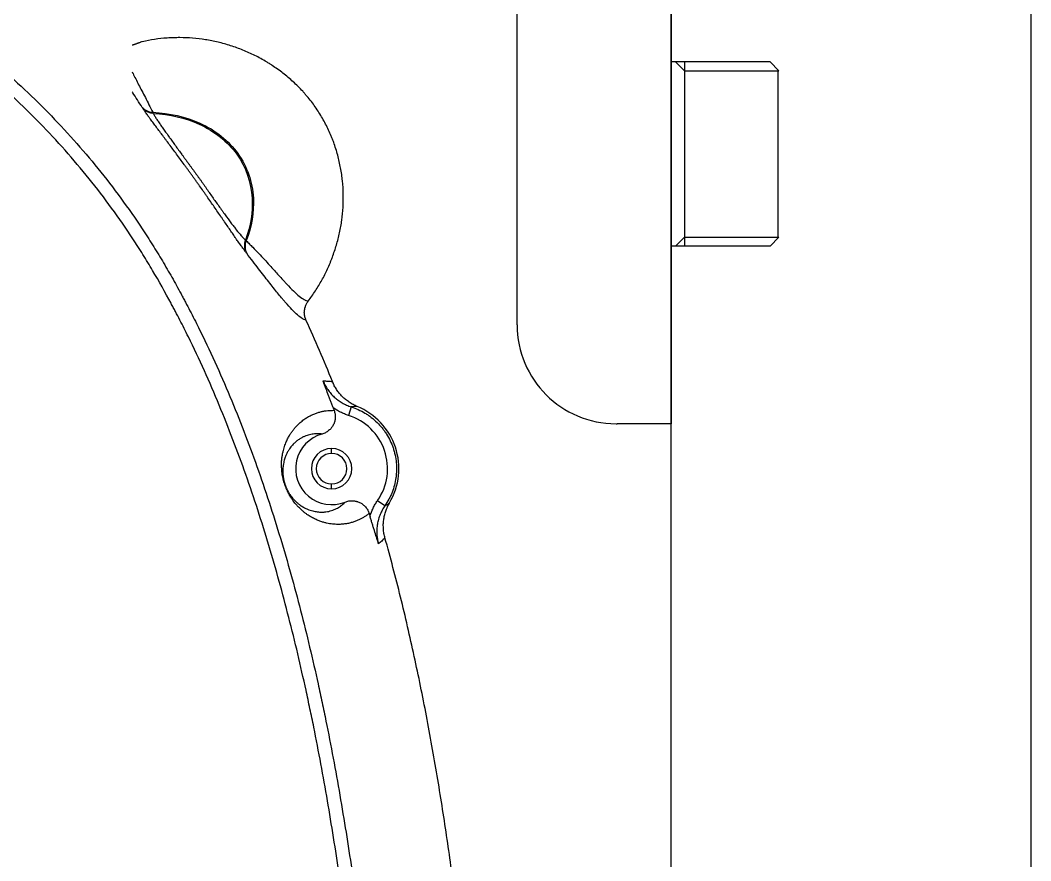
# Model space of a CAD drawing. Header units: millimetres. Extents: x -33000 to 294000, y 0 to 42408.
# Drawn here: x 106282.6 to 106395, y 14785.3 to 14878.8 of the extents above; entities that cross this region are included whole.
import ezdxf

# ---------------------------------------------------------------- set-up
doc = ezdxf.new("R2010")
doc.units = ezdxf.units.MM
doc.header["$LTSCALE"] = 50
doc.linetypes.add('DASHDOT', pattern=[22, 20, -1, 0, -1])
doc.layers.add('arch', color=8, linetype='Continuous')

msp = doc.modelspace()

# ---------------------------------------------------------------- linework, layer by layer
at = {"layer": 'arch'}
for p, q in [((106395, 18103.96), (106395, 10413.96)), ((106395, 17323.96), (106395, 10633.96)), ((106355, 14313.96), (106355, 15773.96))]:
    msp.add_line(p, q, dxfattribs=at)
at = {"layer": 'arch', "linetype": 'DASHDOT'}
for p, q in [((106355, 14893.96), (106355, 14833.96)), ((106337.88, 14844.96), (106337.88, 14882.96)), ((106366, 14874.21), (106355, 14874.21)), ((106355, 14854.32), (106355, 14873.59)), ((106355.5, 14874.21), (106356.5, 14873.21)), ((106356.5, 14874.21), (106356.5, 14853.71)), ((106366, 14874.21), (106367, 14873.21)), ((106356.5, 14873.21), (106367, 14873.21)), ((106366.88, 14873.21), (106366.88, 14854.71)), ((106356.5, 14854.71), (106355.5, 14853.71)), ((106356.5, 14854.71), (106367, 14854.71)), ((106367, 14854.71), (106366, 14853.71)), ((106366, 14853.71), (106355, 14853.71)), ((106355, 14833.96), (106349, 14833.96))]:
    msp.add_line(p, q, dxfattribs=at)
at = {"layer": 'arch', "linetype": 'Continuous'}
for p, q in [((106319.43, 14835.84), (106319.13, 14834.88)), ((106317.25, 14830.66), (106317.25, 14831.21)), ((106317.25, 14826.71), (106317.25, 14827.26)), ((106323.17, 14824.83), (106322.35, 14825.4))]:
    msp.add_line(p, q, dxfattribs=at)
at = {"layer": 'arch', "linetype": 'DASHDOT'}
for centre, start in [((106348.88, 14844.96), 180), ((106349, 14844.96), 269.3526)]:
    msp.add_arc(centre, 11, start, 270, dxfattribs=at)
at = {"layer": 'arch', "linetype": 'Continuous'}
for radius, start, end in [(7.48, 329.4671, 67.6557), (6.22, 325.1535, 72.4383), (4, 105.438, 292.0905), (2.25, 90, 270), (2.25, 270, 90), (1.7, 90, 270), (1.7, 270, 90)]:
    msp.add_arc((106317.25, 14828.96), radius, start, end, dxfattribs=at)
for centre, major_axis, ratio, start_param, end_param in [((106297.69, 14870.45), (-1.68, -1.09), 0.894464, 0.171508, 0.874223), ((106297.78, 14870.31), (-1.66, -1.11), 0.873243, 0.157442, 0.851187), ((106309.46, 14854.02), (1.59, 1.21), 0.870637, 2.216695, 2.993954), ((106309.54, 14853.91), (1.59, 1.21), 0.873482, 2.204426, 2.992704)]:
    msp.add_ellipse(centre, major_axis=major_axis, ratio=ratio, start_param=start_param, end_param=end_param, dxfattribs=at)
for points, knots in [([(106190.05, 14905.43), (106192.85, 14905.21), (106195.63, 14904.95), (106201.18, 14904.34), (106203.95, 14903.98), (106209.45, 14903.18), (106212.19, 14902.73), (106217.65, 14901.72), (106220.37, 14901.17), (106225.78, 14899.94), (106228.47, 14899.26), (106233.83, 14897.79), (106236.49, 14896.99), (106240.46, 14895.68), (106241.78, 14895.22), (106244.41, 14894.28), (106245.73, 14893.78), (106247.69, 14893.01), (106248.66, 14892.62), (106249.64, 14892.22), (106250.13, 14892.01), (106250.29, 14891.94), (106250.61, 14891.81), (106252.07, 14891.19), (106253.52, 14890.54), (106256.06, 14889.36), (106258.58, 14888.13), (106262.28, 14886.17), (106264.7, 14884.78), (106267.1, 14883.34), (106268.28, 14882.6), (106270.62, 14881.08), (106271.77, 14880.29), (106274.05, 14878.66), (106275.18, 14877.83), (106276.84, 14876.53), (106277.67, 14875.88), (106278.62, 14875.09), (106279.03, 14874.75), (106279.3, 14874.52), (106279.43, 14874.41), (106280.64, 14873.38), (106281.69, 14872.45), (106283.75, 14870.54), (106284.75, 14869.56), (106286.7, 14867.57), (106287.65, 14866.55), (106289.5, 14864.48), (106290.39, 14863.42), (106292.14, 14861.26), (106292.99, 14860.16), (106294.63, 14857.92), (106295.43, 14856.78), (106296.58, 14855.04), (106296.96, 14854.45), (106297.7, 14853.27), (106298.07, 14852.67), (106298.78, 14851.47), (106299.14, 14850.86), (106299.83, 14849.64), (106300.17, 14849.02), (106300.59, 14848.24), (106300.67, 14848.09), (106300.84, 14847.78), (106300.92, 14847.62), (106301.17, 14847.15), (106301.66, 14846.22), (106302.14, 14845.28), (106303.08, 14843.39), (106303.68, 14842.12), (106304.84, 14839.57), (106305.4, 14838.29), (106307.02, 14834.42), (106308.01, 14831.82), (106309.88, 14826.57), (106310.74, 14823.92), (106312.36, 14818.58), (106313.1, 14815.89), (106314.5, 14810.48), (106315.14, 14807.76), (106315.9, 14804.33), (106316.12, 14803.3), (106316.33, 14802.27), (106316.48, 14801.59), (106316.55, 14801.24), (106316.89, 14799.52), (106317.16, 14798.15), (106317.94, 14794.02), (106318.41, 14791.27), (106319.29, 14785.76), (106319.7, 14783), (106320.82, 14774.74), (106321.44, 14769.22), (106322.24, 14760.95), (106322.48, 14758.19), (106322.91, 14752.67), (106323.1, 14749.91), (106323.61, 14741.63), (106324.09, 14730.59), (106324.23, 14719.53), (106324.23, 14708.48), (106324.16, 14702.95), (106323.85, 14691.88), (106323.61, 14686.35), (106323.11, 14678.04), (106322.92, 14675.28), (106322.48, 14669.74), (106322.24, 14666.97), (106321.71, 14661.43), (106321.42, 14658.66), (106320.94, 14654.5), (106320.77, 14653.11), (106320.43, 14650.34), (106320.25, 14648.95), (106319.3, 14642.02), (106318.43, 14636.51), (106316.88, 14628.28), (106316.33, 14625.55), (106315.13, 14620.11), (106314.49, 14617.4), (106313.1, 14612), (106312.35, 14609.31), (106310.73, 14603.96), (106309.86, 14601.3), (106308.81, 14598.33), (106308.69, 14598), (106308.45, 14597.34), (106308.33, 14597.01), (106307.97, 14596.02), (106307.22, 14594.06), (106306.44, 14592.11), (106304.82, 14588.25), (106303.67, 14585.71), (106302.12, 14582.6), (106301.81, 14581.98), (106301.17, 14580.74), (106300.84, 14580.13), (106299.85, 14578.29), (106299.16, 14577.08), (106298.09, 14575.29), (106297.73, 14574.69), (106296.99, 14573.51), (106296.61, 14572.92), (106295.46, 14571.18), (106294.66, 14570.02), (106293.41, 14568.32), (106292.99, 14567.76), (106292.45, 14567.06), (106292.34, 14566.92), (106292.13, 14566.64), (106291.8, 14566.23), (106290.59, 14564.72), (106289.45, 14563.38), (106287.59, 14561.3), (106286.64, 14560.28), (106284.7, 14558.3), (106283.7, 14557.33), (106281.67, 14555.44), (106280.63, 14554.52), (106278.52, 14552.73), (106277.45, 14551.85), (106275.26, 14550.14), (106274.14, 14549.31), (106271.87, 14547.69), (106270.72, 14546.91), (106268.97, 14545.75), (106268.08, 14545.19), (106267.04, 14544.54), (106266.59, 14544.26), (106266.29, 14544.08), (106266.14, 14543.99), (106264.78, 14543.17), (106263.56, 14542.47), (106261.11, 14541.12), (106258.64, 14539.81), (106256.14, 14538.59), (106252.36, 14536.83), (106249.81, 14535.74), (106244.65, 14533.7), (106242.04, 14532.76), (106236.76, 14531.01), (106234.1, 14530.2), (106230.07, 14529.08), (106228.72, 14528.73), (106226.68, 14528.21), (106226, 14528.05), (106224.98, 14527.8), (106224.64, 14527.72), (106223.96, 14527.56), (106222.25, 14527.16), (106220.54, 14526.79), (106218.48, 14526.37), (106217.79, 14526.23), (106216.42, 14525.96), (106215.73, 14525.83), (106212.29, 14525.19), (106209.52, 14524.74), (106203.99, 14523.93), (106201.21, 14523.58), (106197.03, 14523.12), (106195.64, 14522.97), (106192.85, 14522.71), (106191.45, 14522.59), (106190.06, 14522.49)], [0, 0, 0, 0, 0.015625, 0.015625, 0.03125, 0.03125, 0.046875, 0.046875, 0.0625, 0.0625, 0.078125, 0.078125, 0.09375, 0.09375, 0.101562, 0.101562, 0.109375, 0.109375, 0.113281, 0.115234, 0.115234, 0.116211, 0.116211, 0.117187, 0.125, 0.125, 0.132812, 0.140625, 0.148437, 0.148437, 0.15625, 0.15625, 0.164062, 0.164062, 0.171875, 0.171875, 0.175781, 0.177734, 0.178711, 0.178711, 0.179687, 0.179687, 0.1875, 0.1875, 0.195312, 0.195312, 0.203125, 0.203125, 0.210937, 0.210937, 0.21875, 0.21875, 0.226562, 0.226562, 0.230469, 0.230469, 0.234375, 0.234375, 0.238281, 0.238281, 0.242187, 0.242187, 0.243164, 0.243164, 0.244141, 0.244141, 0.246094, 0.25, 0.25, 0.257812, 0.257812, 0.265625, 0.265625, 0.28125, 0.28125, 0.296875, 0.296875, 0.3125, 0.3125, 0.328125, 0.328125, 0.332031, 0.333984, 0.333984, 0.335937, 0.335937, 0.34375, 0.34375, 0.359375, 0.359375, 0.375, 0.375, 0.40625, 0.40625, 0.421875, 0.421875, 0.4375, 0.4375, 0.46875, 0.5, 0.5, 0.53125, 0.53125, 0.5625, 0.5625, 0.578125, 0.578125, 0.59375, 0.59375, 0.609375, 0.609375, 0.617187, 0.617187, 0.625, 0.625, 0.65625, 0.65625, 0.671875, 0.671875, 0.6875, 0.6875, 0.703125, 0.703125, 0.71875, 0.71875, 0.720703, 0.720703, 0.722656, 0.722656, 0.726562, 0.734375, 0.734375, 0.75, 0.75, 0.753906, 0.753906, 0.757812, 0.757812, 0.765625, 0.765625, 0.769531, 0.769531, 0.773437, 0.773437, 0.78125, 0.78125, 0.785156, 0.785156, 0.786133, 0.786133, 0.787109, 0.789062, 0.796875, 0.796875, 0.804687, 0.804687, 0.8125, 0.8125, 0.820312, 0.820312, 0.828125, 0.828125, 0.835937, 0.835937, 0.84375, 0.84375, 0.847656, 0.849609, 0.850586, 0.850586, 0.851562, 0.851562, 0.859375, 0.859375, 0.867187, 0.875, 0.875, 0.890625, 0.890625, 0.90625, 0.90625, 0.921875, 0.921875, 0.929687, 0.929687, 0.933594, 0.933594, 0.935547, 0.935547, 0.9375, 0.945312, 0.945312, 0.949219, 0.949219, 0.953125, 0.953125, 0.96875, 0.96875, 0.984375, 0.984375, 0.992187, 0.992187, 1, 1, 1, 1]), ([(106189.94, 14523.98), (106192.71, 14524.19), (106195.48, 14524.45), (106200.99, 14525.06), (106203.74, 14525.41), (106209.22, 14526.21), (106211.95, 14526.66), (106217.39, 14527.66), (106220.1, 14528.21), (106225.5, 14529.44), (106228.19, 14530.12), (106232.21, 14531.23), (106233.54, 14531.61), (106235.21, 14532.12), (106235.54, 14532.22), (106236.21, 14532.42), (106237.2, 14532.74), (106238.19, 14533.06), (106241.49, 14534.15), (106244.1, 14535.09), (106249.26, 14537.12), (106251.8, 14538.21), (106255.56, 14539.97), (106258.05, 14541.18), (106260.51, 14542.48), (106262.94, 14543.83), (106264.14, 14544.53), (106265.49, 14545.34), (106265.64, 14545.43), (106265.94, 14545.61), (106266.38, 14545.88), (106267.42, 14546.53), (106268.29, 14547.09), (106270.03, 14548.23), (106271.17, 14549.02), (106273.42, 14550.63), (106274.52, 14551.45), (106276.69, 14553.15), (106277.76, 14554.02), (106279.85, 14555.8), (106280.87, 14556.72), (106282.88, 14558.6), (106283.86, 14559.56), (106285.79, 14561.53), (106286.73, 14562.55), (106288.57, 14564.62), (106289.46, 14565.68), (106290.56, 14567.04), (106290.77, 14567.31), (106291.1, 14567.73), (106291.2, 14567.87), (106291.42, 14568.14), (106291.95, 14568.84), (106292.47, 14569.53), (106293.7, 14571.23), (106294.49, 14572.37), (106296, 14574.69), (106296.73, 14575.86), (106298.13, 14578.24), (106298.8, 14579.45), (106300.11, 14581.88), (106300.74, 14583.1), (106302.56, 14586.82), (106303.7, 14589.34), (106305.29, 14593.17), (106306.06, 14595.11), (106306.79, 14597.06), (106307.09, 14597.88), (106307.15, 14598.04), (106307.27, 14598.37), (106307.44, 14598.86), (106307.62, 14599.35), (106308.65, 14602.3), (106309.51, 14604.94), (106311.1, 14610.24), (106311.83, 14612.91), (106313.2, 14618.27), (106313.83, 14620.96), (106315.01, 14626.36), (106315.55, 14629.07), (106316.56, 14634.5), (106317.27, 14638.59), (106318, 14643.39), (106318.34, 14645.79), (106318.49, 14646.82), (106318.58, 14647.51), (106318.63, 14647.85), (106319.04, 14650.94), (106319.72, 14656.44), (106320.3, 14661.93), (106320.82, 14667.43), (106321.06, 14670.17), (106321.48, 14675.67), (106321.67, 14678.41), (106322.17, 14686.64), (106322.4, 14692.13), (106322.71, 14703.1), (106322.78, 14708.58), (106322.78, 14719.54), (106322.71, 14725.02), (106322.4, 14735.98), (106322.16, 14741.46), (106321.66, 14749.67), (106321.47, 14752.4), (106321.05, 14757.87), (106320.81, 14760.61), (106320.02, 14768.81), (106319.41, 14774.28), (106318.3, 14782.48), (106317.9, 14785.21), (106317.03, 14790.67), (106316.57, 14793.4), (106315.8, 14797.49), (106315.54, 14798.86), (106315.2, 14800.56), (106315.13, 14800.9), (106314.99, 14801.58), (106314.77, 14802.61), (106313.97, 14806.35), (106313.18, 14809.72), (106311.8, 14815.09), (106311.07, 14817.76), (106309.48, 14823.06), (106308.63, 14825.69), (106306.79, 14830.9), (106305.81, 14833.48), (106304.22, 14837.32), (106303.12, 14839.86), (106301.93, 14842.38), (106301.01, 14844.25), (106300.54, 14845.19), (106299.97, 14846.27), (106299.73, 14846.74), (106299.56, 14847.05), (106299.48, 14847.2), (106298.74, 14848.59), (106298.05, 14849.8), (106296.99, 14851.6), (106296.63, 14852.19), (106295.9, 14853.37), (106295.52, 14853.95), (106294.39, 14855.69), (106293.6, 14856.82), (106291.98, 14859.05), (106291.14, 14860.14), (106289.42, 14862.29), (106288.53, 14863.34), (106286.7, 14865.4), (106285.76, 14866.41), (106283.83, 14868.39), (106282.84, 14869.35), (106280.81, 14871.25), (106279.77, 14872.18), (106278.57, 14873.2), (106278.43, 14873.31), (106278.17, 14873.54), (106278.03, 14873.65), (106277.63, 14873.99), (106276.82, 14874.65), (106276, 14875.31), (106274.35, 14876.59), (106273.23, 14877.42), (106270.97, 14879.03), (106269.83, 14879.81), (106267.51, 14881.33), (106266.34, 14882.06), (106263.96, 14883.49), (106261.57, 14884.87), (106257.89, 14886.81), (106255.39, 14888.02), (106252.87, 14889.2), (106251.6, 14889.76), (106250.15, 14890.38), (106249.99, 14890.45), (106249.67, 14890.58), (106249.51, 14890.65), (106249.02, 14890.85), (106248.06, 14891.25), (106247.09, 14891.64), (106245.14, 14892.41), (106243.84, 14892.89), (106241.23, 14893.83), (106239.93, 14894.28), (106235.99, 14895.58), (106233.35, 14896.37), (106228.03, 14897.83), (106225.37, 14898.5), (106220, 14899.72), (106217.3, 14900.27), (106211.89, 14901.26), (106209.17, 14901.71), (106203.71, 14902.5), (106200.97, 14902.85), (106195.47, 14903.46), (106192.71, 14903.72), (106189.94, 14903.93)], [0, 0, 0, 0, 0.015625, 0.015625, 0.03125, 0.03125, 0.046875, 0.046875, 0.0625, 0.0625, 0.078125, 0.078125, 0.085938, 0.085938, 0.087891, 0.087891, 0.089844, 0.09375, 0.09375, 0.109375, 0.109375, 0.125, 0.125, 0.132812, 0.140625, 0.140625, 0.148437, 0.148437, 0.149414, 0.149414, 0.150391, 0.152344, 0.15625, 0.15625, 0.164062, 0.164062, 0.171875, 0.171875, 0.179687, 0.179687, 0.1875, 0.1875, 0.195312, 0.195312, 0.203125, 0.203125, 0.210938, 0.210938, 0.212891, 0.212891, 0.213867, 0.213867, 0.214844, 0.21875, 0.21875, 0.226563, 0.226563, 0.234375, 0.234375, 0.242188, 0.242188, 0.25, 0.25, 0.265625, 0.265625, 0.273438, 0.277344, 0.277344, 0.27832, 0.27832, 0.279297, 0.28125, 0.28125, 0.296875, 0.296875, 0.3125, 0.3125, 0.328125, 0.328125, 0.34375, 0.34375, 0.359375, 0.367188, 0.371094, 0.373047, 0.373047, 0.375, 0.375, 0.390625, 0.40625, 0.40625, 0.421875, 0.421875, 0.4375, 0.4375, 0.46875, 0.46875, 0.5, 0.5, 0.53125, 0.53125, 0.5625, 0.5625, 0.578125, 0.578125, 0.59375, 0.59375, 0.625, 0.625, 0.640625, 0.640625, 0.65625, 0.65625, 0.664063, 0.664063, 0.666016, 0.666016, 0.667969, 0.671875, 0.6875, 0.6875, 0.703125, 0.703125, 0.71875, 0.71875, 0.734375, 0.734375, 0.742188, 0.75, 0.75, 0.753906, 0.755859, 0.756836, 0.756836, 0.757813, 0.757813, 0.765625, 0.765625, 0.769531, 0.769531, 0.773438, 0.773438, 0.78125, 0.78125, 0.789063, 0.789063, 0.796875, 0.796875, 0.804688, 0.804688, 0.8125, 0.8125, 0.820313, 0.820313, 0.821289, 0.821289, 0.822266, 0.822266, 0.824219, 0.828125, 0.828125, 0.835938, 0.835938, 0.84375, 0.84375, 0.851563, 0.851563, 0.859375, 0.867188, 0.875, 0.875, 0.882813, 0.882813, 0.883789, 0.883789, 0.884766, 0.884766, 0.886719, 0.890625, 0.890625, 0.898438, 0.898438, 0.90625, 0.90625, 0.921875, 0.921875, 0.9375, 0.9375, 0.953125, 0.953125, 0.96875, 0.96875, 0.984375, 0.984375, 1, 1, 1, 1]), ([(106314.64, 14847.6), (106314.92, 14847.97), (106315.19, 14848.34), (106315.7, 14849.12), (106315.94, 14849.52), (106316.39, 14850.33), (106316.6, 14850.75), (106316.89, 14851.39), (106316.98, 14851.6), (106317.12, 14851.93), (106317.18, 14852.09), (106317.25, 14852.26), (106317.29, 14852.37), (106317.31, 14852.43), (106317.5, 14852.93), (106317.65, 14853.38), (106317.92, 14854.28), (106318.03, 14854.74), (106318.23, 14855.67), (106318.32, 14856.14), (106318.45, 14857.08), (106318.49, 14857.56), (106318.54, 14858.29), (106318.54, 14858.53), (106318.55, 14858.83), (106318.55, 14858.89), (106318.55, 14859.02), (106318.55, 14859.08), (106318.55, 14859.26), (106318.55, 14859.38), (106318.54, 14859.99), (106318.51, 14860.48), (106318.41, 14861.45), (106318.34, 14861.93), (106318.16, 14862.88), (106318.05, 14863.36), (106317.8, 14864.31), (106317.65, 14864.78), (106317.46, 14865.31), (106317.43, 14865.36), (106317.39, 14865.48), (106317.37, 14865.54), (106317.3, 14865.71), (106317.16, 14866.06), (106317.01, 14866.4), (106316.7, 14867.08), (106316.47, 14867.51), (106315.98, 14868.37), (106315.72, 14868.79), (106315.15, 14869.6), (106314.85, 14869.99), (106314.48, 14870.42), (106314.44, 14870.47), (106314.36, 14870.57), (106314.32, 14870.61), (106314.2, 14870.75), (106313.95, 14871.03), (106313.69, 14871.3), (106313.16, 14871.83), (106312.8, 14872.16), (106312.04, 14872.8), (106311.65, 14873.1), (106311.05, 14873.53), (106310.85, 14873.67), (106310.59, 14873.84), (106310.54, 14873.88), (106310.43, 14873.94), (106310.38, 14873.98), (106310.22, 14874.08), (106310.12, 14874.14), (106309.59, 14874.46), (106309.16, 14874.7), (106308.28, 14875.13), (106307.4, 14875.53), (106306.49, 14875.86), (106305.79, 14876.08), (106305.56, 14876.15), (106305.09, 14876.28), (106304.86, 14876.34), (106304.15, 14876.51), (106303.68, 14876.6), (106302.74, 14876.74), (106302.27, 14876.8), (106301.32, 14876.88), (106300.85, 14876.9), (106300.14, 14876.9), (106299.91, 14876.9), (106299.61, 14876.89), (106299.55, 14876.89), (106299.43, 14876.88), (106299.37, 14876.88), (106299.2, 14876.87), (106299.08, 14876.87), (106298.49, 14876.82), (106298.03, 14876.77), (106297.1, 14876.64), (106296.65, 14876.55), (106296.13, 14876.43), (106296.06, 14876.41), (106295.99, 14876.39)], [0, 0, 0, 0, 0.0321, 0.0321, 0.0642, 0.0642, 0.0963, 0.0963, 0.112351, 0.112351, 0.120376, 0.124388, 0.124388, 0.128401, 0.128401, 0.160501, 0.160501, 0.192601, 0.192601, 0.224701, 0.224701, 0.256801, 0.256801, 0.272851, 0.272851, 0.276864, 0.276864, 0.280876, 0.280876, 0.288901, 0.288901, 0.321002, 0.321002, 0.353102, 0.353102, 0.385202, 0.385202, 0.417302, 0.417302, 0.421315, 0.421315, 0.425327, 0.425327, 0.433352, 0.449402, 0.449402, 0.481502, 0.481502, 0.513602, 0.513602, 0.545703, 0.545703, 0.549715, 0.549715, 0.553728, 0.553728, 0.561753, 0.577803, 0.577803, 0.609903, 0.609903, 0.642003, 0.642003, 0.658053, 0.658053, 0.662066, 0.662066, 0.666078, 0.666078, 0.674103, 0.674103, 0.706203, 0.706203, 0.738304, 0.770404, 0.770404, 0.786454, 0.786454, 0.802504, 0.802504, 0.834604, 0.834604, 0.866704, 0.866704, 0.898804, 0.898804, 0.914854, 0.914854, 0.918867, 0.918867, 0.922879, 0.922879, 0.930904, 0.930904, 0.963005, 0.963005, 0.995105, 0.995105, 1, 1, 1, 1]), ([(106295.07, 14873.1), (106295.1, 14873.04), (106295.13, 14872.97), (106295.35, 14872.53), (106295.56, 14872.11), (106295.9, 14871.45), (106296.02, 14871.22), (106296.27, 14870.74), (106296.4, 14870.49), (106296.67, 14869.98), (106296.8, 14869.72), (106297.08, 14869.17), (106297.22, 14868.89), (106297.36, 14868.6)], [0, 0, 0, 0, 0.055973, 0.055973, 0.370649, 0.370649, 0.527986, 0.527986, 0.685324, 0.685324, 0.842662, 0.842662, 1, 1, 1, 1]), ([(106296.2, 14869.12), (106296.01, 14869.42), (106295.83, 14869.7), (106295.47, 14870.26), (106295.3, 14870.52), (106295.12, 14870.82), (106295.09, 14870.85), (106295.07, 14870.89)], [0, 0, 0, 0, 0.465441, 0.465441, 0.930882, 0.930882, 1, 1, 1, 1]), ([(106307.73, 14853.02), (106307.66, 14853.12), (106307.58, 14853.22), (106307.42, 14853.43), (106307.34, 14853.55), (106307.17, 14853.79), (106307.08, 14853.92), (106306.89, 14854.18), (106306.79, 14854.32), (106306.66, 14854.5), (106306.64, 14854.54), (106306.59, 14854.61), (106306.56, 14854.65), (106306.48, 14854.76), (106306.43, 14854.84), (106306.27, 14855.07), (106306.16, 14855.23), (106305.94, 14855.55), (106305.82, 14855.72), (106305.59, 14856.06), (106305.47, 14856.23), (106305.29, 14856.5), (106305.22, 14856.59), (106305.1, 14856.77), (106305.04, 14856.86), (106304.85, 14857.13), (106304.72, 14857.32), (106304.33, 14857.88), (106304.07, 14858.26), (106303.67, 14858.84), (106303.53, 14859.03), (106303.33, 14859.33), (106303.26, 14859.43), (106303.12, 14859.62), (106303.05, 14859.72), (106302.84, 14860.02), (106302.7, 14860.22), (106302.49, 14860.52), (106302.42, 14860.62), (106302.27, 14860.81), (106302.2, 14860.91), (106302.1, 14861.06), (106302.06, 14861.11), (106301.99, 14861.21), (106301.95, 14861.26), (106301.85, 14861.41), (106301.78, 14861.51), (106301.64, 14861.71), (106301.56, 14861.81), (106301.42, 14862), (106301.35, 14862.1), (106301.21, 14862.3), (106301.14, 14862.4), (106300.99, 14862.59), (106300.92, 14862.69), (106300.71, 14862.98), (106300.57, 14863.17), (106300.15, 14863.75), (106299.87, 14864.12), (106299.47, 14864.67), (106299.33, 14864.85), (106299.06, 14865.21), (106298.93, 14865.38), (106298.74, 14865.65), (106298.67, 14865.73), (106298.57, 14865.86), (106298.54, 14865.91), (106298.48, 14865.99), (106298.32, 14866.21), (106298.04, 14866.58), (106297.68, 14867.05), (106297.46, 14867.35), (106297.24, 14867.64), (106297.14, 14867.79), (106297.02, 14867.96), (106296.99, 14867.99), (106296.94, 14868.06), (106296.87, 14868.16), (106296.8, 14868.25), (106296.67, 14868.44), (106296.58, 14868.56), (106296.43, 14868.78), (106296.36, 14868.88), (106296.29, 14868.98)], [0, 0, 0, 0, 0.03125, 0.03125, 0.0625, 0.0625, 0.09375, 0.09375, 0.125, 0.125, 0.132812, 0.132812, 0.140625, 0.140625, 0.15625, 0.15625, 0.1875, 0.1875, 0.21875, 0.21875, 0.25, 0.25, 0.265625, 0.265625, 0.28125, 0.28125, 0.3125, 0.3125, 0.375, 0.375, 0.40625, 0.40625, 0.421875, 0.421875, 0.4375, 0.4375, 0.46875, 0.46875, 0.484375, 0.484375, 0.5, 0.5, 0.507813, 0.507813, 0.515625, 0.515625, 0.53125, 0.53125, 0.546875, 0.546875, 0.5625, 0.5625, 0.578125, 0.578125, 0.59375, 0.59375, 0.625, 0.625, 0.6875, 0.6875, 0.71875, 0.71875, 0.75, 0.75, 0.765625, 0.765625, 0.773437, 0.773437, 0.78125, 0.8125, 0.84375, 0.875, 0.875, 0.90625, 0.90625, 0.914063, 0.914063, 0.921875, 0.9375, 0.9375, 0.96875, 0.96875, 1, 1, 1, 1]), ([(106297.36, 14868.6), (106299.23, 14868.5), (106303.02, 14867.66), (106307.27, 14864.27), (106308.96, 14859.36), (106308.35, 14855.88), (106307.75, 14854.31)], [0, 0, 0, 0, 0.237241, 0.503246, 0.769252, 1, 1, 1, 1]), ([(106297.42, 14868.48), (106299.25, 14868.37), (106302.96, 14867.53), (106307.13, 14864.19), (106308.81, 14859.36), (106308.24, 14855.94), (106307.66, 14854.39)], [0, 0, 0, 0, 0.237223, 0.503233, 0.769243, 1, 1, 1, 1]), ([(106297.42, 14868.48), (106297.46, 14868.39), (106297.51, 14868.3), (106297.63, 14868.1), (106297.7, 14867.99), (106297.81, 14867.82), (106297.85, 14867.76), (106297.91, 14867.67), (106297.93, 14867.64), (106297.97, 14867.58), (106297.99, 14867.55), (106298.09, 14867.4), (106298.18, 14867.27), (106298.36, 14867), (106298.56, 14866.73), (106298.86, 14866.3), (106299.08, 14866), (106299.22, 14865.8), (106299.25, 14865.77), (106299.3, 14865.69), (106299.33, 14865.65), (106299.41, 14865.53), (106299.47, 14865.45), (106299.64, 14865.21), (106299.76, 14865.05), (106299.99, 14864.73), (106300.11, 14864.57), (106300.35, 14864.24), (106300.47, 14864.07), (106300.66, 14863.82), (106300.72, 14863.74), (106300.84, 14863.57), (106300.9, 14863.48), (106301.09, 14863.23), (106301.22, 14863.05), (106301.41, 14862.79), (106301.47, 14862.71), (106301.6, 14862.53), (106301.67, 14862.44), (106301.8, 14862.27), (106301.86, 14862.18), (106301.96, 14862.05), (106301.99, 14862.01), (106302.05, 14861.92), (106302.09, 14861.87), (106302.15, 14861.79), (106302.18, 14861.74), (106302.24, 14861.65), (106302.28, 14861.61), (106302.34, 14861.52), (106302.37, 14861.47), (106302.42, 14861.41), (106302.43, 14861.38), (106302.47, 14861.34), (106302.48, 14861.32), (106302.53, 14861.25), (106302.56, 14861.21), (106302.63, 14861.12), (106302.66, 14861.08), (106302.72, 14860.99), (106302.76, 14860.94), (106302.82, 14860.85), (106302.85, 14860.81), (106302.95, 14860.68), (106303.01, 14860.59), (106303.13, 14860.41), (106303.19, 14860.32), (106303.32, 14860.14), (106303.38, 14860.05), (106303.5, 14859.87), (106303.57, 14859.78), (106303.75, 14859.52), (106303.87, 14859.35), (106304.11, 14859), (106304.23, 14858.83), (106304.47, 14858.5), (106304.59, 14858.33), (106304.83, 14858), (106304.94, 14857.84), (106305.09, 14857.63), (106305.12, 14857.59), (106305.17, 14857.51), (106305.2, 14857.47), (106305.29, 14857.35), (106305.35, 14857.28), (106305.63, 14856.89), (106305.84, 14856.59), (106306.15, 14856.17), (106306.26, 14856.04), (106306.41, 14855.84), (106306.46, 14855.78), (106306.53, 14855.68), (106306.56, 14855.65), (106306.6, 14855.59), (106306.63, 14855.56), (106306.84, 14855.29), (106307.02, 14855.07), (106307.28, 14854.78), (106307.36, 14854.7), (106307.51, 14854.53), (106307.59, 14854.46), (106307.66, 14854.39)], [0, 0, 0, 0, 0.03125, 0.03125, 0.0625, 0.0625, 0.078125, 0.078125, 0.085938, 0.085938, 0.09375, 0.09375, 0.125, 0.125, 0.15625, 0.1875, 0.21875, 0.21875, 0.226563, 0.226563, 0.234375, 0.234375, 0.25, 0.25, 0.28125, 0.28125, 0.3125, 0.3125, 0.34375, 0.34375, 0.359375, 0.359375, 0.375, 0.375, 0.40625, 0.40625, 0.421875, 0.421875, 0.4375, 0.4375, 0.453125, 0.453125, 0.460938, 0.460938, 0.46875, 0.46875, 0.476563, 0.476563, 0.484375, 0.484375, 0.492188, 0.492188, 0.496094, 0.496094, 0.5, 0.5, 0.507813, 0.507813, 0.515625, 0.515625, 0.523438, 0.523438, 0.53125, 0.53125, 0.546875, 0.546875, 0.5625, 0.5625, 0.578125, 0.578125, 0.59375, 0.59375, 0.625, 0.625, 0.65625, 0.65625, 0.6875, 0.6875, 0.71875, 0.71875, 0.726563, 0.726563, 0.734375, 0.734375, 0.75, 0.75, 0.8125, 0.8125, 0.84375, 0.84375, 0.859375, 0.859375, 0.867188, 0.867188, 0.875, 0.875, 0.9375, 0.9375, 0.96875, 0.96875, 1, 1, 1, 1]), ([(106307.66, 14854.39), (106307.67, 14854.38), (106307.68, 14854.38), (106307.7, 14854.36), (106307.71, 14854.35), (106307.73, 14854.33), (106307.74, 14854.32), (106307.75, 14854.31)], [0, 0, 0, 0, 0.316133, 0.316133, 0.632192, 0.632192, 1, 1, 1, 1]), ([(106307.75, 14854.31), (106307.87, 14854.19), (106308, 14854.07), (106308.24, 14853.83), (106308.36, 14853.71), (106308.71, 14853.36), (106308.93, 14853.13), (106309.36, 14852.67), (106309.57, 14852.45), (106309.97, 14852.02), (106310.16, 14851.8), (106310.53, 14851.4), (106310.71, 14851.2), (106311.05, 14850.82), (106311.21, 14850.64), (106311.53, 14850.29), (106311.68, 14850.12), (106311.91, 14849.88), (106312.01, 14849.76), (106312.12, 14849.65), (106312.19, 14849.57), (106312.22, 14849.53), (106312.53, 14849.21), (106312.78, 14848.95), (106313.25, 14848.5), (106313.46, 14848.3), (106313.85, 14847.99), (106314.03, 14847.86), (106314.24, 14847.75), (106314.28, 14847.73), (106314.35, 14847.69), (106314.39, 14847.67), (106314.5, 14847.63), (106314.57, 14847.61), (106314.64, 14847.6)], [0, 0, 0, 0, 0.03125, 0.03125, 0.0625, 0.0625, 0.125, 0.125, 0.1875, 0.1875, 0.25, 0.25, 0.3125, 0.3125, 0.375, 0.375, 0.4375, 0.4375, 0.46875, 0.484375, 0.484375, 0.5, 0.5, 0.625, 0.625, 0.75, 0.75, 0.875, 0.875, 0.90625, 0.90625, 0.9375, 0.9375, 1, 1, 1, 1]), ([(106307.81, 14852.92), (106307.8, 14852.93), (106307.79, 14852.94), (106307.77, 14852.97), (106307.77, 14852.98), (106307.75, 14853), (106307.74, 14853.01), (106307.73, 14853.02)], [0, 0, 0, 0, 0.367902, 0.367902, 0.683955, 0.683955, 1, 1, 1, 1]), ([(106314.4, 14845.49), (106314.34, 14845.5), (106314.27, 14845.52), (106314.16, 14845.56), (106314.13, 14845.58), (106314.05, 14845.62), (106314.01, 14845.64), (106313.82, 14845.76), (106313.64, 14845.89), (106313.27, 14846.22), (106313.06, 14846.42), (106312.61, 14846.89), (106312.36, 14847.17), (106312.07, 14847.51), (106312.03, 14847.55), (106311.96, 14847.63), (106311.86, 14847.75), (106311.76, 14847.88), (106311.54, 14848.14), (106311.4, 14848.32), (106311.09, 14848.69), (106310.93, 14848.89), (106310.6, 14849.3), (106310.43, 14849.52), (106310.08, 14849.97), (106309.9, 14850.2), (106309.52, 14850.69), (106309.33, 14850.94), (106308.92, 14851.47), (106308.71, 14851.74), (106308.27, 14852.31), (106308.05, 14852.61), (106307.81, 14852.92)], [0, 0, 0, 0, 0.0625, 0.0625, 0.09375, 0.09375, 0.125, 0.125, 0.25, 0.25, 0.375, 0.375, 0.5, 0.5, 0.515625, 0.515625, 0.53125, 0.5625, 0.5625, 0.625, 0.625, 0.6875, 0.6875, 0.75, 0.75, 0.8125, 0.8125, 0.875, 0.875, 0.9375, 0.9375, 1, 1, 1, 1]), ([(106314.4, 14845.49), (106314.35, 14845.6), (106314.31, 14845.72), (106314.26, 14845.91), (106314.25, 14845.97), (106314.24, 14846.06), (106314.23, 14846.09), (106314.23, 14846.16), (106314.22, 14846.19), (106314.21, 14846.35), (106314.22, 14846.47), (106314.25, 14846.66), (106314.26, 14846.73), (106314.28, 14846.82), (106314.29, 14846.85), (106314.31, 14846.91), (106314.32, 14846.94), (106314.33, 14846.97)], [0, 0, 0, 0, 0.25, 0.25, 0.375, 0.375, 0.4375, 0.4375, 0.5, 0.5, 0.75, 0.75, 0.875, 0.875, 0.9375, 0.9375, 1, 1, 1, 1]), ([(106314.33, 14846.97), (106314.34, 14847), (106314.34, 14847.03), (106314.36, 14847.09), (106314.37, 14847.12), (106314.41, 14847.2), (106314.43, 14847.25), (106314.51, 14847.41), (106314.57, 14847.51), (106314.64, 14847.6)], [0, 0, 0, 0, 0.125, 0.125, 0.25, 0.25, 0.5, 0.5, 1, 1, 1, 1]), ([(106317.34, 14838.65), (106316.88, 14839.81), (106316.41, 14840.95), (106315.43, 14843.23), (106314.92, 14844.36), (106314.4, 14845.49)], [0, 0, 0, 0, 0.5, 0.5, 1, 1, 1, 1]), ([(106316.3, 14838.72), (106316.37, 14838.55), (106316.45, 14838.38), (106316.58, 14838.14), (106316.62, 14838.06), (106316.7, 14837.94), (106316.72, 14837.91), (106316.77, 14837.83), (106316.8, 14837.79), (106316.93, 14837.6), (106317.04, 14837.46), (106317.28, 14837.18), (106317.41, 14837.05), (106317.61, 14836.87), (106317.68, 14836.81), (106317.79, 14836.72), (106317.82, 14836.69), (106317.89, 14836.63), (106317.93, 14836.61), (106318.12, 14836.47), (106318.27, 14836.37), (106318.59, 14836.19), (106318.75, 14836.11), (106319.08, 14835.96), (106319.25, 14835.89), (106319.43, 14835.84)], [0, 0, 0, 0, 0.125, 0.125, 0.1875, 0.1875, 0.21875, 0.21875, 0.25, 0.25, 0.375, 0.375, 0.5, 0.5, 0.5625, 0.5625, 0.59375, 0.59375, 0.625, 0.625, 0.75, 0.75, 0.875, 0.875, 1, 1, 1, 1]), ([(106317.41, 14835.75), (106317.36, 14835.88), (106317.31, 14836.01), (106317.21, 14836.27), (106317.17, 14836.39), (106317.07, 14836.65), (106317.02, 14836.77), (106316.95, 14836.96), (106316.93, 14837.03), (106316.88, 14837.15), (106316.86, 14837.21), (106316.75, 14837.52), (106316.66, 14837.76), (106316.52, 14838.13), (106316.48, 14838.25), (106316.41, 14838.42), (106316.38, 14838.51), (106316.34, 14838.62), (106316.32, 14838.66), (106316.31, 14838.69), (106316.3, 14838.71), (106316.3, 14838.72)], [0, 0, 0, 0, 0.125, 0.125, 0.25, 0.25, 0.375, 0.375, 0.4375, 0.4375, 0.5, 0.5, 0.75, 0.75, 0.875, 0.875, 0.9375, 0.96875, 0.984375, 0.984375, 1, 1, 1, 1]), ([(106316.3, 14838.72), (106316.47, 14838.72), (106316.64, 14838.71), (106316.89, 14838.7), (106316.98, 14838.69), (106317.16, 14838.68), (106317.25, 14838.67), (106317.34, 14838.65)], [0, 0, 0, 0, 0.5, 0.5, 0.75, 0.75, 1, 1, 1, 1]), ([(106320.1, 14835.88), (106319.94, 14835.94), (106319.79, 14836.01), (106319.49, 14836.17), (106319.21, 14836.34), (106318.94, 14836.54), (106318.68, 14836.75), (106318.56, 14836.86), (106318.32, 14837.1), (106318.21, 14837.23), (106318, 14837.49), (106317.8, 14837.76), (106317.63, 14838.04), (106317.53, 14838.23), (106317.51, 14838.27), (106317.48, 14838.34), (106317.46, 14838.38), (106317.41, 14838.5), (106317.37, 14838.58), (106317.34, 14838.65)], [0, 0, 0, 0, 0.125, 0.125, 0.25, 0.375, 0.375, 0.5, 0.5, 0.625, 0.625, 0.75, 0.875, 0.875, 0.90625, 0.90625, 0.9375, 0.9375, 1, 1, 1, 1]), ([(106321.42, 14823.98), (106321.34, 14823.91), (106321.25, 14823.84), (106321.06, 14823.71), (106320.97, 14823.65), (106320.78, 14823.53), (106320.68, 14823.47), (106320.47, 14823.36), (106320.37, 14823.31), (106320.15, 14823.21), (106320.03, 14823.16), (106319.79, 14823.07), (106319.67, 14823.03), (106319.41, 14822.95), (106319.27, 14822.91), (106318.99, 14822.85), (106318.84, 14822.83), (106318.6, 14822.8), (106318.52, 14822.79), (106318.36, 14822.78), (106318.27, 14822.77), (106318.01, 14822.76), (106317.83, 14822.76), (106317.54, 14822.78), (106317.44, 14822.79), (106317.24, 14822.81), (106317.14, 14822.82), (106316.92, 14822.86), (106316.81, 14822.88), (106316.58, 14822.93), (106316.46, 14822.96), (106316.22, 14823.03), (106316.09, 14823.07), (106315.89, 14823.15), (106315.83, 14823.17), (106315.69, 14823.23), (106315.62, 14823.26), (106315.41, 14823.35), (106315.27, 14823.42), (106315.04, 14823.55), (106314.96, 14823.59), (106314.8, 14823.69), (106314.72, 14823.74), (106314.55, 14823.85), (106314.46, 14823.91), (106314.29, 14824.04), (106314.2, 14824.11), (106314.06, 14824.23), (106314.01, 14824.27), (106313.91, 14824.35), (106313.87, 14824.39), (106313.77, 14824.49), (106313.72, 14824.54), (106313.61, 14824.64), (106313.56, 14824.69), (106313.48, 14824.78), (106313.45, 14824.81), (106313.4, 14824.87), (106313.37, 14824.9), (106313.29, 14824.99), (106313.23, 14825.06), (106313.11, 14825.21), (106313.05, 14825.28), (106312.96, 14825.41), (106312.93, 14825.46), (106312.86, 14825.55), (106312.83, 14825.6), (106312.76, 14825.7), (106312.73, 14825.75), (106312.66, 14825.86), (106312.62, 14825.92), (106312.55, 14826.05), (106312.51, 14826.12), (106312.47, 14826.21), (106312.46, 14826.22), (106312.44, 14826.26), (106312.43, 14826.28), (106312.4, 14826.34), (106312.38, 14826.38), (106312.34, 14826.46), (106312.32, 14826.5), (106312.28, 14826.59), (106312.26, 14826.63), (106312.23, 14826.7), (106312.22, 14826.73), (106312.2, 14826.78), (106312.19, 14826.8), (106312.16, 14826.88), (106312.14, 14826.93), (106312.11, 14827.01), (106312.1, 14827.03), (106312.08, 14827.09), (106312.07, 14827.12), (106312.04, 14827.2), (106312, 14827.31), (106311.97, 14827.41), (106311.95, 14827.48), (106311.95, 14827.49), (106311.94, 14827.52), (106311.93, 14827.56), (106311.92, 14827.6), (106311.9, 14827.67), (106311.88, 14827.72), (106311.87, 14827.79), (106311.86, 14827.82), (106311.85, 14827.86), (106311.85, 14827.89), (106311.83, 14827.96), (106311.82, 14828), (106311.8, 14828.09), (106311.8, 14828.13), (106311.77, 14828.25), (106311.76, 14828.32), (106311.75, 14828.42), (106311.75, 14828.43), (106311.74, 14828.47), (106311.74, 14828.49), (106311.73, 14828.54), (106311.73, 14828.57), (106311.72, 14828.67), (106311.71, 14828.74), (106311.7, 14828.86), (106311.7, 14828.92), (106311.69, 14829.03), (106311.69, 14829.08), (106311.68, 14829.19), (106311.68, 14829.24), (106311.68, 14829.39), (106311.68, 14829.48), (106311.69, 14829.61), (106311.69, 14829.66), (106311.69, 14829.74), (106311.69, 14829.78), (106311.7, 14829.9), (106311.71, 14829.98), (106311.72, 14830.13), (106311.73, 14830.2), (106311.76, 14830.4), (106311.78, 14830.53), (106311.83, 14830.77), (106311.86, 14830.88), (106311.91, 14831.1), (106311.94, 14831.2), (106312, 14831.39), (106312.03, 14831.48), (106312.09, 14831.66), (106312.12, 14831.74), (106312.19, 14831.9), (106312.22, 14831.98), (106312.29, 14832.13), (106312.32, 14832.2), (106312.39, 14832.34), (106312.43, 14832.41), (106312.53, 14832.6), (106312.6, 14832.72), (106312.75, 14832.94), (106312.82, 14833.05), (106312.96, 14833.24), (106313.03, 14833.33), (106313.18, 14833.51), (106313.25, 14833.59), (106313.39, 14833.74), (106313.46, 14833.82), (106313.61, 14833.96), (106313.68, 14834.02), (106313.89, 14834.21), (106314.03, 14834.32), (106314.31, 14834.52), (106314.44, 14834.61), (106314.71, 14834.77), (106314.85, 14834.84), (106315.11, 14834.97), (106315.24, 14835.02), (106315.49, 14835.12), (106315.62, 14835.17), (106315.87, 14835.24), (106315.99, 14835.28), (106316.23, 14835.33), (106316.35, 14835.36), (106316.59, 14835.4), (106316.83, 14835.43), (106317.18, 14835.45), (106317.41, 14835.45), (106317.53, 14835.45)], [0, 0, 0, 0, 0.03125, 0.03125, 0.0625, 0.0625, 0.09375, 0.09375, 0.125, 0.125, 0.15625, 0.15625, 0.1875, 0.1875, 0.21875, 0.21875, 0.25, 0.25, 0.265625, 0.265625, 0.28125, 0.28125, 0.3125, 0.3125, 0.328125, 0.328125, 0.34375, 0.34375, 0.359375, 0.359375, 0.375, 0.375, 0.390625, 0.390625, 0.398438, 0.398438, 0.40625, 0.40625, 0.421875, 0.421875, 0.429688, 0.429688, 0.4375, 0.4375, 0.445313, 0.445313, 0.453125, 0.453125, 0.457031, 0.457031, 0.460938, 0.460938, 0.464844, 0.464844, 0.46875, 0.46875, 0.470703, 0.470703, 0.472656, 0.472656, 0.476563, 0.476563, 0.480469, 0.480469, 0.482422, 0.482422, 0.484375, 0.484375, 0.486328, 0.486328, 0.488281, 0.488281, 0.490234, 0.490234, 0.490723, 0.490723, 0.491211, 0.491211, 0.492188, 0.492188, 0.493164, 0.493164, 0.494141, 0.494141, 0.494629, 0.494629, 0.495117, 0.495117, 0.496094, 0.496094, 0.496582, 0.496582, 0.49707, 0.49707, 0.498047, 0.499023, 0.499023, 0.499268, 0.499268, 0.499512, 0.5, 0.5, 0.500977, 0.500977, 0.501465, 0.501465, 0.501953, 0.501953, 0.50293, 0.50293, 0.503906, 0.503906, 0.505859, 0.505859, 0.506348, 0.506348, 0.506836, 0.506836, 0.507813, 0.507813, 0.509766, 0.509766, 0.511719, 0.511719, 0.513672, 0.513672, 0.515625, 0.515625, 0.519531, 0.519531, 0.521484, 0.521484, 0.523438, 0.523438, 0.527344, 0.527344, 0.53125, 0.53125, 0.539063, 0.539063, 0.546875, 0.546875, 0.554688, 0.554688, 0.5625, 0.5625, 0.570313, 0.570313, 0.578125, 0.578125, 0.585938, 0.585938, 0.59375, 0.59375, 0.609375, 0.609375, 0.625, 0.625, 0.640625, 0.640625, 0.65625, 0.65625, 0.671875, 0.671875, 0.6875, 0.6875, 0.71875, 0.71875, 0.75, 0.75, 0.78125, 0.78125, 0.8125, 0.8125, 0.84375, 0.84375, 0.875, 0.875, 0.90625, 0.90625, 0.9375, 0.96875, 1, 1, 1, 1]), ([(106317.53, 14835.45), (106317.55, 14835.39), (106317.59, 14835.25), (106317.62, 14835.12), (106317.64, 14834.98), (106317.65, 14834.91), (106317.66, 14834.77), (106317.66, 14834.63), (106317.64, 14834.43), (106317.61, 14834.29), (106317.58, 14834.19), (106317.57, 14834.16), (106317.55, 14834.09), (106317.54, 14834.06), (106317.5, 14833.96), (106317.44, 14833.83), (106317.37, 14833.71), (106317.32, 14833.63), (106317.3, 14833.6), (106317.26, 14833.54), (106317.24, 14833.51), (106317.17, 14833.43), (106317.08, 14833.33), (106316.98, 14833.24), (106316.89, 14833.17), (106316.87, 14833.15), (106316.81, 14833.11), (106316.78, 14833.09), (106316.69, 14833.03), (106316.57, 14832.96), (106316.39, 14832.88), (106316.25, 14832.83), (106316.19, 14832.81)], [0, 0, 0, 0, 0.0625, 0.125, 0.125, 0.1875, 0.1875, 0.25, 0.3125, 0.375, 0.375, 0.40625, 0.40625, 0.4375, 0.4375, 0.5, 0.5625, 0.5625, 0.59375, 0.59375, 0.625, 0.625, 0.6875, 0.75, 0.75, 0.78125, 0.78125, 0.8125, 0.8125, 0.875, 0.9375, 1, 1, 1, 1]), ([(106320.1, 14835.88), (106320.04, 14835.88), (106319.98, 14835.88), (106319.86, 14835.87), (106319.81, 14835.87), (106319.64, 14835.86), (106319.54, 14835.85), (106319.43, 14835.84)], [0, 0, 0, 0, 0.25, 0.25, 0.5, 0.5, 1, 1, 1, 1]), ([(106319.43, 14835.84), (106319.7, 14835.75), (106319.96, 14835.65), (106320.47, 14835.42), (106320.72, 14835.29), (106321.08, 14835.07), (106321.2, 14835), (106321.38, 14834.88), (106321.43, 14834.84), (106321.55, 14834.76), (106321.61, 14834.71), (106321.89, 14834.5), (106322.1, 14834.31), (106322.5, 14833.92), (106322.69, 14833.71), (106322.95, 14833.38), (106323.04, 14833.27), (106323.16, 14833.1), (106323.2, 14833.04), (106323.28, 14832.92), (106323.32, 14832.86), (106323.51, 14832.57), (106323.64, 14832.32), (106323.88, 14831.81), (106323.99, 14831.55), (106324.13, 14831.16), (106324.17, 14831.02), (106324.23, 14830.82), (106324.24, 14830.75), (106324.28, 14830.61), (106324.29, 14830.54), (106324.37, 14830.2), (106324.41, 14829.92), (106324.46, 14829.36), (106324.47, 14829.08), (106324.46, 14828.66), (106324.46, 14828.52), (106324.44, 14828.34), (106324.44, 14828.3), (106324.43, 14828.23), (106324.42, 14828.13), (106324.41, 14828.02), (106324.36, 14827.67), (106324.25, 14827.12), (106324.08, 14826.59), (106323.95, 14826.26), (106323.92, 14826.2), (106323.87, 14826.07), (106323.84, 14826), (106323.75, 14825.81), (106323.68, 14825.68), (106323.48, 14825.31), (106323.34, 14825.07), (106323.17, 14824.83)], [0, 0, 0, 0, 0.0625, 0.0625, 0.125, 0.125, 0.15625, 0.15625, 0.171875, 0.171875, 0.1875, 0.1875, 0.25, 0.25, 0.3125, 0.3125, 0.34375, 0.34375, 0.359375, 0.359375, 0.375, 0.375, 0.4375, 0.4375, 0.5, 0.5, 0.53125, 0.53125, 0.546875, 0.546875, 0.5625, 0.5625, 0.625, 0.625, 0.6875, 0.6875, 0.71875, 0.71875, 0.726562, 0.726562, 0.734375, 0.75, 0.75, 0.8125, 0.875, 0.875, 0.890625, 0.890625, 0.90625, 0.90625, 0.9375, 0.9375, 1, 1, 1, 1]), ([(106316.19, 14832.81), (106316.03, 14832.83), (106315.87, 14832.84), (106315.62, 14832.85), (106315.54, 14832.84), (106315.37, 14832.83), (106315.29, 14832.83), (106315.11, 14832.8), (106315.03, 14832.79), (106314.85, 14832.75), (106314.75, 14832.73), (106314.57, 14832.68), (106314.47, 14832.65), (106314.28, 14832.57), (106314.18, 14832.53), (106313.98, 14832.44), (106313.88, 14832.38), (106313.68, 14832.26), (106313.57, 14832.19), (106313.36, 14832.03), (106313.25, 14831.94), (106313.12, 14831.81), (106313.09, 14831.79), (106313.06, 14831.76)], [0, 0, 0, 0, 0.178086, 0.178086, 0.26713, 0.26713, 0.356173, 0.356173, 0.445216, 0.445216, 0.534259, 0.534259, 0.623303, 0.623303, 0.712346, 0.712346, 0.801389, 0.801389, 0.890432, 0.890432, 0.979476, 0.979476, 1, 1, 1, 1]), ([(106313.06, 14831.76), (106313.04, 14831.73), (106313.01, 14831.7), (106312.92, 14831.61), (106312.87, 14831.55), (106312.75, 14831.42), (106312.7, 14831.35), (106312.59, 14831.2), (106312.53, 14831.12), (106312.45, 14830.99), (106312.43, 14830.94), (106312.37, 14830.85), (106312.34, 14830.8), (106312.26, 14830.64), (106312.21, 14830.53), (106312.14, 14830.35), (106312.11, 14830.29), (106312.06, 14830.16), (106312.04, 14830.09), (106311.99, 14829.94), (106311.97, 14829.86), (106311.93, 14829.69), (106311.91, 14829.6), (106311.89, 14829.46), (106311.88, 14829.41), (106311.86, 14829.31), (106311.85, 14829.25), (106311.84, 14829.14), (106311.84, 14829.08), (106311.83, 14828.99), (106311.83, 14828.96), (106311.82, 14828.89), (106311.82, 14828.86), (106311.82, 14828.75), (106311.82, 14828.68), (106311.82, 14828.56), (106311.82, 14828.52), (106311.83, 14828.44), (106311.83, 14828.39), (106311.84, 14828.3), (106311.84, 14828.25), (106311.85, 14828.17), (106311.85, 14828.14), (106311.86, 14828.08), (106311.86, 14828.05), (106311.87, 14827.99), (106311.88, 14827.96), (106311.89, 14827.9), (106311.89, 14827.86), (106311.91, 14827.79), (106311.92, 14827.76), (106311.93, 14827.7), (106311.93, 14827.68), (106311.94, 14827.63), (106311.95, 14827.61), (106311.96, 14827.55), (106311.98, 14827.5), (106311.99, 14827.44), (106312, 14827.43), (106312, 14827.4), (106312.01, 14827.39), (106312.02, 14827.35), (106312.03, 14827.3), (106312.05, 14827.25), (106312.06, 14827.21), (106312.07, 14827.19), (106312.08, 14827.17), (106312.08, 14827.15), (106312.09, 14827.13), (106312.1, 14827.11), (106312.11, 14827.09), (106312.12, 14827.05), (106312.13, 14827.01), (106312.15, 14826.97), (106312.15, 14826.96), (106312.16, 14826.94), (106312.17, 14826.93), (106312.18, 14826.89), (106312.19, 14826.87), (106312.22, 14826.8), (106312.24, 14826.76), (106312.28, 14826.68), (106312.29, 14826.65), (106312.32, 14826.6), (106312.33, 14826.58), (106312.34, 14826.55), (106312.35, 14826.53), (106312.37, 14826.5), (106312.38, 14826.48), (106312.39, 14826.45), (106312.4, 14826.44), (106312.42, 14826.4), (106312.44, 14826.37), (106312.48, 14826.29), (106312.51, 14826.25), (106312.57, 14826.16), (106312.6, 14826.12), (106312.65, 14826.04), (106312.67, 14826), (106312.72, 14825.93), (106312.75, 14825.9), (106312.8, 14825.84), (106312.82, 14825.81), (106312.89, 14825.72), (106312.93, 14825.67), (106313, 14825.59), (106313.02, 14825.57), (106313.06, 14825.52), (106313.08, 14825.5), (106313.14, 14825.44), (106313.18, 14825.4), (106313.26, 14825.32), (106313.3, 14825.28), (106313.38, 14825.21), (106313.41, 14825.18), (106313.49, 14825.12), (106313.56, 14825.06), (106313.63, 14825.01), (106313.73, 14824.93), (106313.8, 14824.88), (106313.92, 14824.8), (106313.99, 14824.76), (106314.11, 14824.69), (106314.17, 14824.65), (106314.28, 14824.59), (106314.34, 14824.56), (106314.51, 14824.48), (106314.61, 14824.44), (106314.82, 14824.36), (106314.91, 14824.33), (106315.1, 14824.27), (106315.19, 14824.25), (106315.37, 14824.21), (106315.45, 14824.19), (106315.62, 14824.17), (106315.7, 14824.16), (106315.93, 14824.13), (106316.07, 14824.13), (106316.28, 14824.13), (106316.35, 14824.14), (106316.42, 14824.14)], [0, 0, 0, 0, 0.023829, 0.023829, 0.06804, 0.06804, 0.112251, 0.112251, 0.156461, 0.156461, 0.178567, 0.178567, 0.200672, 0.200672, 0.244883, 0.244883, 0.266988, 0.266988, 0.289093, 0.289093, 0.311198, 0.311198, 0.333304, 0.333304, 0.344356, 0.344356, 0.355409, 0.355409, 0.366462, 0.366462, 0.371988, 0.371988, 0.377514, 0.377514, 0.388567, 0.388567, 0.394093, 0.394093, 0.39962, 0.39962, 0.405146, 0.405146, 0.407909, 0.407909, 0.410672, 0.410672, 0.413436, 0.413436, 0.416199, 0.416199, 0.418962, 0.418962, 0.420343, 0.420343, 0.421725, 0.421725, 0.424488, 0.424488, 0.425179, 0.425179, 0.42587, 0.42587, 0.427251, 0.428633, 0.428633, 0.429324, 0.429324, 0.430014, 0.430014, 0.430705, 0.430705, 0.431396, 0.432778, 0.432778, 0.433468, 0.433468, 0.434159, 0.434159, 0.435541, 0.435541, 0.438304, 0.438304, 0.441067, 0.441067, 0.442449, 0.442449, 0.44383, 0.44383, 0.445212, 0.445212, 0.446593, 0.446593, 0.449357, 0.449357, 0.454883, 0.454883, 0.460409, 0.460409, 0.465936, 0.465936, 0.471462, 0.471462, 0.476988, 0.476988, 0.488041, 0.488041, 0.493567, 0.493567, 0.499094, 0.499094, 0.510146, 0.510146, 0.521199, 0.521199, 0.532252, 0.532252, 0.543304, 0.554357, 0.554357, 0.576462, 0.576462, 0.598567, 0.598567, 0.620673, 0.620673, 0.642778, 0.642778, 0.686989, 0.686989, 0.731199, 0.731199, 0.77541, 0.77541, 0.819621, 0.819621, 0.863831, 0.863831, 0.952252, 0.952252, 1, 1, 1, 1]), ([(106316.42, 14824.14), (106316.48, 14824.15), (106316.54, 14824.15), (106316.72, 14824.17), (106316.83, 14824.19), (106317.05, 14824.24), (106317.15, 14824.27), (106317.35, 14824.33), (106317.44, 14824.37), (106317.62, 14824.44), (106317.7, 14824.48), (106317.86, 14824.56), (106317.94, 14824.6), (106318.08, 14824.69), (106318.15, 14824.74), (106318.29, 14824.83), (106318.41, 14824.93), (106318.53, 14825.04), (106318.65, 14825.14), (106318.7, 14825.19), (106318.76, 14825.25)], [0, 0, 0, 0, 0.048626, 0.048626, 0.154334, 0.154334, 0.260042, 0.260042, 0.36575, 0.36575, 0.471459, 0.471459, 0.577167, 0.577167, 0.682875, 0.682875, 0.788583, 0.894292, 0.894292, 1, 1, 1, 1]), ([(106318.76, 14825.25), (106318.82, 14825.28), (106318.95, 14825.32), (106319.15, 14825.37), (106319.29, 14825.39), (106319.39, 14825.39), (106319.43, 14825.4), (106319.5, 14825.4), (106319.53, 14825.4), (106319.64, 14825.39), (106319.78, 14825.38), (106319.91, 14825.36), (106320.01, 14825.33), (106320.05, 14825.32), (106320.11, 14825.3), (106320.15, 14825.29), (106320.24, 14825.26), (106320.37, 14825.21), (106320.49, 14825.14), (106320.58, 14825.09), (106320.61, 14825.07), (106320.67, 14825.03), (106320.7, 14825.01), (106320.78, 14824.94), (106320.89, 14824.85), (106321.03, 14824.7), (106321.11, 14824.6), (106321.19, 14824.48), (106321.23, 14824.42), (106321.3, 14824.3), (106321.36, 14824.18), (106321.4, 14824.04), (106321.42, 14823.98)], [0, 0, 0, 0, 0.0625, 0.125, 0.1875, 0.1875, 0.21875, 0.21875, 0.25, 0.25, 0.3125, 0.375, 0.375, 0.40625, 0.40625, 0.4375, 0.4375, 0.5, 0.5625, 0.5625, 0.59375, 0.59375, 0.625, 0.625, 0.6875, 0.75, 0.8125, 0.8125, 0.875, 0.875, 0.9375, 1, 1, 1, 1]), ([(106323.18, 14821.26), (106323.14, 14821.42), (106323.1, 14821.58), (106323.04, 14821.91), (106323, 14822.25), (106323, 14822.58), (106323, 14822.79), (106323, 14822.84), (106323.01, 14822.92), (106323.01, 14822.96), (106323.02, 14823.09), (106323.03, 14823.17), (106323.06, 14823.42), (106323.12, 14823.75), (106323.22, 14824.08), (106323.3, 14824.31), (106323.33, 14824.39), (106323.38, 14824.51), (106323.39, 14824.55), (106323.43, 14824.63), (106323.44, 14824.67), (106323.53, 14824.86), (106323.61, 14825.01), (106323.7, 14825.16)], [0, 0, 0, 0, 0.125, 0.125, 0.25, 0.375, 0.375, 0.40625, 0.40625, 0.4375, 0.4375, 0.5, 0.5, 0.625, 0.75, 0.75, 0.8125, 0.8125, 0.84375, 0.84375, 0.875, 0.875, 1, 1, 1, 1]), ([(106323.17, 14824.83), (106323.26, 14824.88), (106323.35, 14824.93), (106323.48, 14825.01), (106323.52, 14825.03), (106323.61, 14825.09), (106323.65, 14825.12), (106323.7, 14825.16)], [0, 0, 0, 0, 0.5, 0.5, 0.75, 0.75, 1, 1, 1, 1]), ([(106323.17, 14824.83), (106323.07, 14824.68), (106322.97, 14824.52), (106322.8, 14824.2), (106322.72, 14824.04), (106322.58, 14823.7), (106322.52, 14823.52), (106322.45, 14823.3), (106322.44, 14823.25), (106322.42, 14823.16), (106322.39, 14823.03), (106322.36, 14822.89), (106322.31, 14822.62), (106322.29, 14822.44), (106322.27, 14822.08), (106322.27, 14821.89), (106322.28, 14821.66), (106322.29, 14821.61), (106322.29, 14821.52), (106322.31, 14821.38), (106322.33, 14821.24), (106322.37, 14820.97), (106322.41, 14820.79), (106322.46, 14820.61)], [0, 0, 0, 0, 0.125, 0.125, 0.25, 0.25, 0.375, 0.375, 0.40625, 0.40625, 0.4375, 0.5, 0.5, 0.625, 0.625, 0.75, 0.75, 0.78125, 0.78125, 0.8125, 0.875, 0.875, 1, 1, 1, 1]), ([(106322.46, 14820.61), (106322.46, 14820.63), (106322.45, 14820.64), (106322.44, 14820.67), (106322.43, 14820.72), (106322.4, 14820.83), (106322.37, 14820.92), (106322.31, 14821.1), (106322.27, 14821.22), (106322.16, 14821.59), (106322.08, 14821.84), (106321.98, 14822.16), (106321.96, 14822.22), (106321.92, 14822.35), (106321.9, 14822.41), (106321.84, 14822.61), (106321.8, 14822.74), (106321.72, 14823), (106321.68, 14823.13), (106321.6, 14823.39), (106321.56, 14823.53), (106321.52, 14823.66)], [0, 0, 0, 0, 0.015625, 0.015625, 0.03125, 0.0625, 0.125, 0.125, 0.25, 0.25, 0.5, 0.5, 0.5625, 0.5625, 0.625, 0.625, 0.75, 0.75, 0.875, 0.875, 1, 1, 1, 1]), ([(106323.18, 14821.26), (106323.12, 14821.19), (106323.06, 14821.13), (106322.94, 14821.02), (106322.88, 14820.97), (106322.7, 14820.81), (106322.58, 14820.71), (106322.46, 14820.61)], [0, 0, 0, 0, 0.25, 0.25, 0.5, 0.5, 1, 1, 1, 1]), ([(106323.18, 14606.66), (106323.49, 14607.75), (106323.79, 14608.84), (106324.36, 14611.04), (106324.64, 14612.13), (106325.46, 14615.42), (106325.97, 14617.63), (106326.92, 14622.03), (106327.37, 14624.24), (106328.22, 14628.66), (106329.01, 14633.1), (106329.71, 14637.54), (106330.37, 14641.99), (106330.68, 14644.22), (106331.55, 14650.91), (106332.05, 14655.38), (106332.71, 14662.1), (106332.92, 14664.34), (106333.3, 14668.83), (106333.47, 14671.07), (106333.79, 14675.57), (106333.94, 14677.82), (106334.2, 14682.32), (106334.32, 14684.58), (106334.47, 14687.96), (106334.51, 14689.09), (106334.6, 14691.35), (106334.64, 14692.48), (106334.75, 14695.86), (106334.81, 14698.12), (106334.88, 14701.51), (106334.9, 14702.64), (106334.94, 14704.9), (106334.98, 14708.29), (106335, 14711.67), (106335, 14718.45), (106334.96, 14722.96), (106334.81, 14729.73), (106334.75, 14731.99), (106334.61, 14736.5), (106334.43, 14741.02), (106334.2, 14745.53), (106334.01, 14748.91), (106333.94, 14750.04), (106333.79, 14752.29), (106333.72, 14753.42), (106333.48, 14756.8), (106333.3, 14759.05), (106332.92, 14763.54), (106332.71, 14765.79), (106332.05, 14772.52), (106331.55, 14776.99), (106330.68, 14783.69), (106330.37, 14785.92), (106329.71, 14790.37), (106329.01, 14794.82), (106328.22, 14799.25), (106327.37, 14803.68), (106326.92, 14805.88), (106325.96, 14810.29), (106325.46, 14812.49), (106324.64, 14815.78), (106324.36, 14816.88), (106323.79, 14819.07), (106323.49, 14820.16), (106323.18, 14821.26)], [0, 0, 0, 0, 0.015625, 0.015625, 0.03125, 0.03125, 0.0625, 0.0625, 0.09375, 0.09375, 0.125, 0.15625, 0.15625, 0.1875, 0.1875, 0.25, 0.25, 0.28125, 0.28125, 0.3125, 0.3125, 0.34375, 0.34375, 0.375, 0.375, 0.390625, 0.390625, 0.40625, 0.40625, 0.4375, 0.4375, 0.453125, 0.453125, 0.46875, 0.5, 0.5, 0.5625, 0.5625, 0.59375, 0.59375, 0.625, 0.65625, 0.65625, 0.671875, 0.671875, 0.6875, 0.6875, 0.71875, 0.71875, 0.75, 0.75, 0.8125, 0.8125, 0.84375, 0.84375, 0.875, 0.90625, 0.90625, 0.9375, 0.9375, 0.96875, 0.96875, 0.984375, 0.984375, 1, 1, 1, 1])]:
    msp.add_open_spline(points, degree=3, knots=knots, dxfattribs=at)
for points, degree in [([(106296, 14876.38), (106295.07, 14876.05)], 1), ([(106296.29, 14868.98), (106296.26, 14869.03), (106296.23, 14869.08), (106296.2, 14869.12)], 3), ([(106297.36, 14868.6), (106297.38, 14868.56), (106297.39, 14868.52), (106297.42, 14868.48)], 3), ([(106319.13, 14834.88), (106318.97, 14834.93), (106318.67, 14835.04), (106318.23, 14835.24), (106317.81, 14835.47), (106317.54, 14835.65), (106317.41, 14835.75)], 3), ([(106317.41, 14835.75), (106317.45, 14835.65), (106317.49, 14835.55), (106317.53, 14835.45)], 3), ([(106321.52, 14823.66), (106321.56, 14823.82), (106321.67, 14824.13), (106321.86, 14824.57), (106322.09, 14825), (106322.26, 14825.27), (106322.35, 14825.4)], 3), ([(106321.42, 14823.98), (106321.46, 14823.87), (106321.49, 14823.77), (106321.52, 14823.66)], 3)]:
    msp.add_open_spline(points, degree=degree, dxfattribs=at)

doc.saveas('drawing.dxf')
